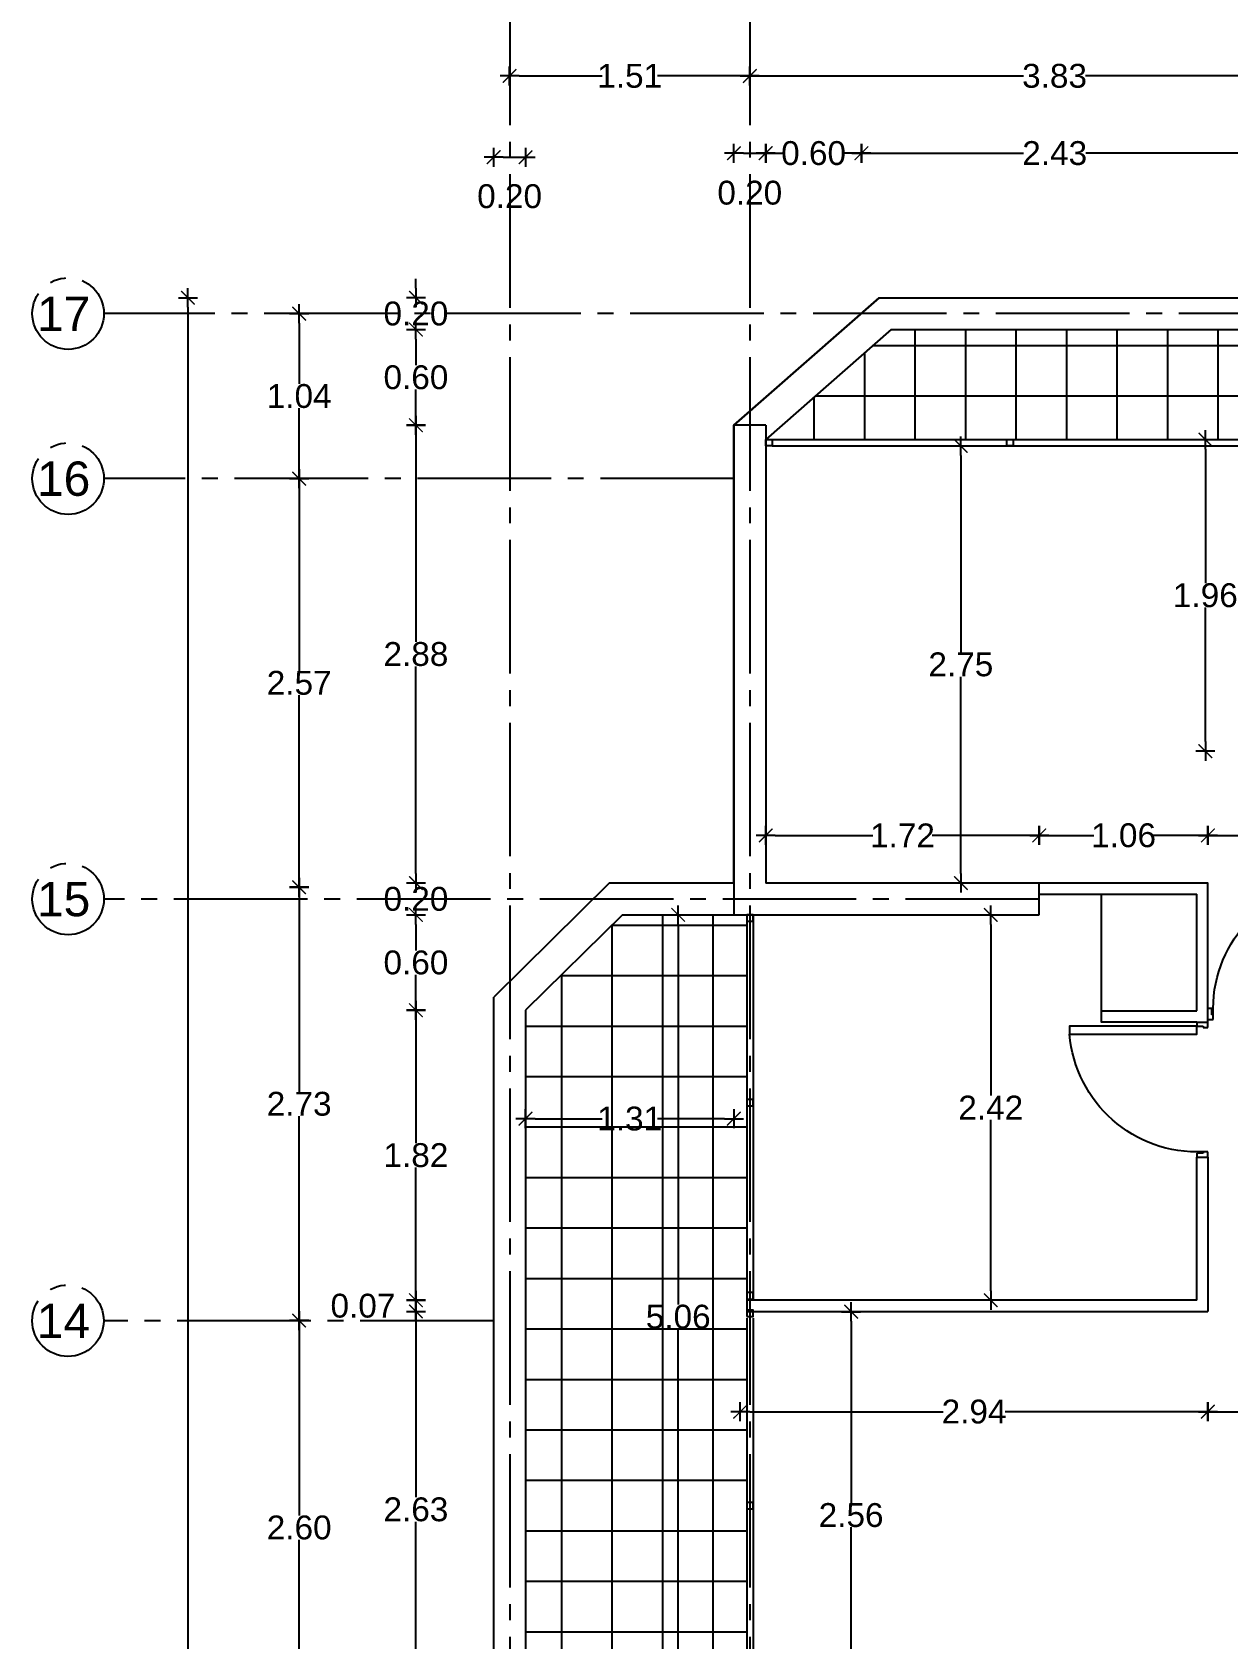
# Model space of a CAD drawing. Header units: millimetres. Extents: x 1217 to 2428, y 234 to 644.
# Drawn here: x 2349.98 to 2357.49, y 546.73 to 556.83 of the extents above; entities that cross this region are included whole.
import ezdxf

# ---------------------------------------------------------------- set-up
doc = ezdxf.new("R2010")
doc.units = ezdxf.units.MM
doc.linetypes.add('ACAD_ISO04W100', pattern=[30, 24, -3, 0, -3])
doc.layers.get('0').update_dxf_attribs({"lineweight": 5})
for name, color, linetype in [('0.1', 251, 'Continuous'), ('0.2', 2, 'Continuous'), ('0.3', 6, 'Continuous'), ('COTAS', 252, 'Continuous'), ('COTAS INTERIORES', 3, 'Continuous'), ('EJES', 8, 'Continuous'), ('MUROS', 7, 'Continuous'), ('PUERTAS', 2, 'Continuous')]:
    doc.layers.add(name, color=color, linetype=linetype)
doc.styles.add('INTERARQ', font='arial.ttf')
doc.styles.get("Standard").update_dxf_attribs({"font": 'arial.ttf'})
doc.dimstyles.new('ESCALA_1-50', dxfattribs={"dimtxt": 0.15, "dimasz": 0.06, "dimexe": 0.18, "dimexo": 0.0625, "dimgap": 0, "dimtad": 0, "dimtih": 1, "dimtoh": 1, "dimzin": 0, "dimdsep": 46, "dimtxsty": 'INTERARQ', "dimblk": 'DIMTICK', "dimcen": 0, "dimse1": 1, "dimse2": 1, "dimclrd": 256, "dimclre": 1, "dimclrt": 2, "dimadec": 0, "dimazin": 0, "dimtfac": 4.5, "dimtofl": 0, "dimtmove": 2, "dimatfit": 3, "dimldrblk": 'DIMTICK', "dimfxl": 1, "dimtolj": 1, "dimtzin": 0, "dimarcsym": 0})

# ---------------------------------------------------------------- blocks, each defined once
blk = doc.blocks.new('P80')
at = {"layer": 'PUERTAS'}
for p, q in [((-0.07, 0.825), (-0.07, 0.85)), ((-0.03, 0.825), (-0.07, 0.825)), ((-0.03, 0.816), (-0.03, 0.825)), ((0, 0.816), (-0.03, 0.816)), ((0, 0.85), (0, 0.816)), ((-0.07, 0.025), (-0.03, 0.025)), ((-0.07, 0), (-0.07, 0.025)), ((-0.03, 0.034), (0, 0.034)), ((-0.03, 0.025), (-0.03, 0.034)), ((0, 0.034), (0, 0))]:
    blk.add_line(p, q, dxfattribs=at)
blk.add_lwpolyline([(-0.87, 0.075), (-0.07, 0.075), (-0.07, 0.025), (-0.87, 0.025)], close=True, dxfattribs=at)
blk.add_arc((-0.066, 0.011), 0.806, 87.4193, 175.4329, dxfattribs=at)
blk = doc.blocks.new('DIMTICK')
at = {"color": 1}
for p, q in [((-1, 0), (1, 0)), ((0, 1), (0, -1))]:
    blk.add_line(p, q, dxfattribs=at)
at = {"color": 3, "const_width": 0.141}
blk.add_lwpolyline([(0.71, 0.71), (-0.71, -0.71)], dxfattribs=at)
blk = doc.blocks.new('*D427')
at = {"layer": 'COTAS', "lineweight": -2, "ltscale": 3, "transparency": 16777216}
blk.add_line((2352.938, 556.047), (2353.018, 556.047), dxfattribs=at)
at = {"layer": 'DEFPOINTS', "color": 0, "ltscale": 3, "transparency": 16777216}
for p in [(2353.078, 556.047), (2352.878, 551.752, 0), (2353.078, 551.552, 0)]:
    blk.add_point(p, dxfattribs=at)
at = {"layer": 'COTAS', "lineweight": -2, "ltscale": 3, "transparency": 16777216, "xscale": 0.06, "yscale": 0.06, "zscale": 0.06, "rotation": 180}
blk.add_blockref('DIMTICK', (2352.878, 556.047), dxfattribs=at)
at = {"layer": 'COTAS', "lineweight": -2, "ltscale": 3, "transparency": 16777216, "xscale": 0.06, "yscale": 0.06, "zscale": 0.06}
blk.add_blockref('DIMTICK', (2353.078, 556.047), dxfattribs=at)
at = {"layer": 'COTAS', "color": 2, "ltscale": 3, "transparency": 16777216, "insert": (2352.978, 555.801), "char_height": 0.15, "attachment_point": 5, "style": 'INTERARQ'}
blk.add_mtext('\\A1;0.20', dxfattribs=at)
blk = doc.blocks.new('*D428')
at = {"layer": 'COTAS', "lineweight": -2, "ltscale": 3, "transparency": 16777216}
blk.add_line((2354.448, 556.072), (2354.528, 556.072), dxfattribs=at)
at = {"layer": 'DEFPOINTS', "color": 0, "ltscale": 3, "transparency": 16777216}
for p in [(2354.588, 556.072), (2354.388, 554.746), (2354.588, 554.746)]:
    blk.add_point(p, dxfattribs=at)
at = {"layer": 'COTAS', "lineweight": -2, "ltscale": 3, "transparency": 16777216, "xscale": 0.06, "yscale": 0.06, "zscale": 0.06, "rotation": 180}
blk.add_blockref('DIMTICK', (2354.388, 556.072), dxfattribs=at)
at = {"layer": 'COTAS', "lineweight": -2, "ltscale": 3, "transparency": 16777216, "xscale": 0.06, "yscale": 0.06, "zscale": 0.06}
blk.add_blockref('DIMTICK', (2354.588, 556.072), dxfattribs=at)
at = {"layer": 'COTAS', "color": 2, "ltscale": 3, "transparency": 16777216, "insert": (2354.488, 555.823), "char_height": 0.15, "attachment_point": 5, "style": 'INTERARQ'}
blk.add_mtext('\\A1;0.20', dxfattribs=at)
blk = doc.blocks.new('*D429')
at = {"layer": 'COTAS', "lineweight": -2, "ltscale": 3, "transparency": 16777216}
for p, q in [((2354.648, 556.072), (2354.695, 556.072)), ((2355.13, 556.072), (2355.084, 556.072))]:
    blk.add_line(p, q, dxfattribs=at)
at = {"layer": 'DEFPOINTS', "color": 0, "ltscale": 3, "transparency": 16777216}
for p in [(2355.19, 556.072), (2355.19, 555.548), (2354.588, 554.746)]:
    blk.add_point(p, dxfattribs=at)
at = {"layer": 'COTAS', "lineweight": -2, "ltscale": 3, "transparency": 16777216, "xscale": 0.06, "yscale": 0.06, "zscale": 0.06, "rotation": 180}
blk.add_blockref('DIMTICK', (2354.588, 556.072), dxfattribs=at)
at = {"layer": 'COTAS', "lineweight": -2, "ltscale": 3, "transparency": 16777216, "xscale": 0.06, "yscale": 0.06, "zscale": 0.06}
blk.add_blockref('DIMTICK', (2355.19, 556.072), dxfattribs=at)
at = {"layer": 'COTAS', "color": 2, "ltscale": 3, "transparency": 16777216, "insert": (2354.889, 556.072), "char_height": 0.15, "attachment_point": 5, "style": 'INTERARQ'}
blk.add_mtext('\\A1;0.60', dxfattribs=at)
blk = doc.blocks.new('*D430')
at = {"layer": 'COTAS', "lineweight": -2, "ltscale": 3, "transparency": 16777216}
for p, q in [((2355.25, 556.072), (2356.208, 556.072)), ((2357.559, 556.072), (2356.601, 556.072))]:
    blk.add_line(p, q, dxfattribs=at)
at = {"layer": 'DEFPOINTS', "color": 0, "ltscale": 3, "transparency": 16777216}
for p in [(2357.619, 556.072), (2355.19, 555.548), (2357.619, 554.613)]:
    blk.add_point(p, dxfattribs=at)
at = {"layer": 'COTAS', "lineweight": -2, "ltscale": 3, "transparency": 16777216, "xscale": 0.06, "yscale": 0.06, "zscale": 0.06, "rotation": 180}
blk.add_blockref('DIMTICK', (2355.19, 556.072), dxfattribs=at)
at = {"layer": 'COTAS', "lineweight": -2, "ltscale": 3, "transparency": 16777216, "xscale": 0.06, "yscale": 0.06, "zscale": 0.06}
blk.add_blockref('DIMTICK', (2357.619, 556.072), dxfattribs=at)
at = {"layer": 'COTAS', "color": 2, "ltscale": 3, "transparency": 16777216, "insert": (2356.405, 556.072), "char_height": 0.15, "attachment_point": 5, "style": 'INTERARQ'}
blk.add_mtext('\\A1;2.43', dxfattribs=at)
blk = doc.blocks.new('*D445')
at = {"layer": 'COTAS', "lineweight": -2, "ltscale": 3, "transparency": 16777216}
for p, q in [((2353.038, 556.558), (2353.56, 556.558)), ((2354.428, 556.558), (2353.907, 556.558))]:
    blk.add_line(p, q, dxfattribs=at)
at = {"layer": 'DEFPOINTS', "color": 0, "ltscale": 3, "transparency": 16777216}
for p in [(2352.978, 556.558, 0), (2354.488, 556.558, 0), (2354.488, 556.558)]:
    blk.add_point(p, dxfattribs=at)
at = {"layer": 'COTAS', "lineweight": -2, "ltscale": 3, "transparency": 16777216, "xscale": 0.06, "yscale": 0.06, "zscale": 0.06, "rotation": 180}
blk.add_blockref('DIMTICK', (2352.978, 556.558), dxfattribs=at)
at = {"layer": 'COTAS', "lineweight": -2, "ltscale": 3, "transparency": 16777216, "xscale": 0.06, "yscale": 0.06, "zscale": 0.06}
blk.add_blockref('DIMTICK', (2354.488, 556.558), dxfattribs=at)
at = {"layer": 'COTAS', "color": 2, "ltscale": 3, "transparency": 16777216, "insert": (2353.733, 556.558), "char_height": 0.15, "attachment_point": 5, "style": 'INTERARQ'}
blk.add_mtext('\\A1;1.51', dxfattribs=at)
blk = doc.blocks.new('*D446')
at = {"layer": 'COTAS', "lineweight": -2, "ltscale": 3, "transparency": 16777216}
for p, q in [((2354.548, 556.558), (2356.209, 556.558)), ((2358.259, 556.558), (2356.598, 556.558))]:
    blk.add_line(p, q, dxfattribs=at)
at = {"layer": 'DEFPOINTS', "color": 0, "ltscale": 3, "transparency": 16777216}
for p in [(2354.488, 556.558, 0), (2358.319, 556.558), (2358.319, 555.548)]:
    blk.add_point(p, dxfattribs=at)
at = {"layer": 'COTAS', "lineweight": -2, "ltscale": 3, "transparency": 16777216, "xscale": 0.06, "yscale": 0.06, "zscale": 0.06, "rotation": 180}
blk.add_blockref('DIMTICK', (2354.488, 556.558), dxfattribs=at)
at = {"layer": 'COTAS', "lineweight": -2, "ltscale": 3, "transparency": 16777216, "xscale": 0.06, "yscale": 0.06, "zscale": 0.06}
blk.add_blockref('DIMTICK', (2358.319, 556.558), dxfattribs=at)
at = {"layer": 'COTAS', "color": 2, "ltscale": 3, "transparency": 16777216, "insert": (2356.404, 556.558), "char_height": 0.15, "attachment_point": 5, "style": 'INTERARQ'}
blk.add_mtext('\\A1;3.83', dxfattribs=at)
blk = doc.blocks.new('*D720')
at = {"layer": 'COTAS', "lineweight": -2, "ltscale": 3, "transparency": 16777216}
for p, q in [((2352.389, 554.301), (2352.389, 552.998)), ((2352.389, 551.541), (2352.389, 552.844))]:
    blk.add_line(p, q, dxfattribs=at)
at = {"layer": 'DEFPOINTS', "color": 0, "ltscale": 3, "transparency": 16777216}
for p in [(2352.389, 554.361), (2354.388, 554.361, 0), (2353.604, 551.481)]:
    blk.add_point(p, dxfattribs=at)
at = {"layer": 'COTAS', "lineweight": -2, "ltscale": 3, "transparency": 16777216, "xscale": 0.06, "yscale": 0.06, "zscale": 0.06}
for p, rotation in [((2352.389, 554.361), 90), ((2352.389, 551.481), 270)]:
    blk.add_blockref('DIMTICK', p, dxfattribs=dict(at, rotation=rotation))
at = {"layer": 'COTAS', "color": 2, "ltscale": 3, "transparency": 16777216, "insert": (2352.389, 552.921), "char_height": 0.15, "attachment_point": 5, "style": 'INTERARQ'}
blk.add_mtext('\\A1;2.88', dxfattribs=at)
blk = doc.blocks.new('*D721')
at = {"layer": 'COTAS', "lineweight": -2, "ltscale": 3, "transparency": 16777216}
for p, q in [((2352.389, 554.903), (2352.389, 554.739)), ((2352.389, 554.421), (2352.389, 554.586))]:
    blk.add_line(p, q, dxfattribs=at)
at = {"layer": 'DEFPOINTS', "color": 0, "ltscale": 3, "transparency": 16777216}
for p in [(2352.389, 554.963), (2355.273, 554.963), (2354.388, 554.361)]:
    blk.add_point(p, dxfattribs=at)
at = {"layer": 'COTAS', "lineweight": -2, "ltscale": 3, "transparency": 16777216, "xscale": 0.06, "yscale": 0.06, "zscale": 0.06}
for p, rotation in [((2352.389, 554.963), 90), ((2352.389, 554.361), 270)]:
    blk.add_blockref('DIMTICK', p, dxfattribs=dict(at, rotation=rotation))
at = {"layer": 'COTAS', "color": 2, "ltscale": 3, "transparency": 16777216, "insert": (2352.389, 554.662), "char_height": 0.15, "attachment_point": 5, "style": 'INTERARQ'}
blk.add_mtext('\\A1;0.60', dxfattribs=at)
blk = doc.blocks.new('*D457')
at = {"layer": 'COTAS', "lineweight": -2, "ltscale": 3, "transparency": 16777216}
for p, q in [((2352.389, 555.223), (2352.389, 555.283)), ((2352.389, 554.903), (2352.389, 554.843))]:
    blk.add_line(p, q, dxfattribs=at)
at = {"layer": 'DEFPOINTS', "color": 0, "ltscale": 3, "transparency": 16777216}
for p in [(2352.389, 555.163), (2355.19, 555.163), (2355.273, 554.963)]:
    blk.add_point(p, dxfattribs=at)
at = {"layer": 'COTAS', "lineweight": -2, "ltscale": 3, "transparency": 16777216, "xscale": 0.06, "yscale": 0.06, "zscale": 0.06}
for p, rotation in [((2352.389, 555.163), 270), ((2352.389, 554.963), 90)]:
    blk.add_blockref('DIMTICK', p, dxfattribs=dict(at, rotation=rotation))
at = {"layer": 'COTAS', "color": 2, "ltscale": 3, "transparency": 16777216, "insert": (2352.389, 555.063), "char_height": 0.15, "attachment_point": 5, "style": 'INTERARQ'}
blk.add_mtext('\\A1;0.20', dxfattribs=at)
blk = doc.blocks.new('*D458')
at = {"layer": 'COTAS', "lineweight": -2, "ltscale": 3, "transparency": 16777216}
for p, q in [((2351.655, 555.003), (2351.655, 554.621)), ((2351.655, 554.085), (2351.655, 554.468))]:
    blk.add_line(p, q, dxfattribs=at)
at = {"layer": 'DEFPOINTS', "color": 0, "ltscale": 3, "transparency": 16777216}
for p in [(2354.659, 555.063, 0), (2351.655, 554.025), (2352.978, 554.025, 0)]:
    blk.add_point(p, dxfattribs=at)
at = {"layer": 'COTAS', "lineweight": -2, "ltscale": 3, "transparency": 16777216, "xscale": 0.06, "yscale": 0.06, "zscale": 0.06}
for p, rotation in [((2351.655, 555.063), 90), ((2351.655, 554.025), 270)]:
    blk.add_blockref('DIMTICK', p, dxfattribs=dict(at, rotation=rotation))
at = {"layer": 'COTAS', "color": 2, "ltscale": 3, "transparency": 16777216, "insert": (2351.655, 554.544), "char_height": 0.15, "attachment_point": 5, "style": 'INTERARQ'}
blk.add_mtext('\\A1;1.04', dxfattribs=at)
blk = doc.blocks.new('*D459')
at = {"layer": 'COTAS', "lineweight": -2, "ltscale": 3, "transparency": 16777216}
for p, q in [((2351.655, 553.965), (2351.655, 552.817)), ((2351.655, 551.515), (2351.655, 552.664))]:
    blk.add_line(p, q, dxfattribs=at)
at = {"layer": 'DEFPOINTS', "color": 0, "ltscale": 3, "transparency": 16777216}
for p in [(2352.978, 554.025, 0), (2351.655, 551.455), (2352.978, 551.455)]:
    blk.add_point(p, dxfattribs=at)
at = {"layer": 'COTAS', "lineweight": -2, "ltscale": 3, "transparency": 16777216, "xscale": 0.06, "yscale": 0.06, "zscale": 0.06}
for p, rotation in [((2351.655, 554.025), 90), ((2351.655, 551.455), 270)]:
    blk.add_blockref('DIMTICK', p, dxfattribs=dict(at, rotation=rotation))
at = {"layer": 'COTAS', "color": 2, "ltscale": 3, "transparency": 16777216, "insert": (2351.655, 552.74), "char_height": 0.15, "attachment_point": 5, "style": 'INTERARQ'}
blk.add_mtext('\\A1;2.57', dxfattribs=at)
blk = doc.blocks.new('*D460')
at = {"layer": 'COTAS', "lineweight": -2, "ltscale": 3, "transparency": 16777216}
for p, q in [((2351.655, 551.395), (2351.655, 550.169)), ((2351.655, 548.789), (2351.655, 550.015))]:
    blk.add_line(p, q, dxfattribs=at)
at = {"layer": 'DEFPOINTS', "color": 0, "ltscale": 3, "transparency": 16777216}
for p in [(2352.978, 551.455), (2351.655, 548.729), (2352.926, 548.729, 0)]:
    blk.add_point(p, dxfattribs=at)
at = {"layer": 'COTAS', "lineweight": -2, "ltscale": 3, "transparency": 16777216, "xscale": 0.06, "yscale": 0.06, "zscale": 0.06}
for p, rotation in [((2351.655, 551.455), 90), ((2351.655, 548.729), 270)]:
    blk.add_blockref('DIMTICK', p, dxfattribs=dict(at, rotation=rotation))
at = {"layer": 'COTAS', "color": 2, "ltscale": 3, "transparency": 16777216, "insert": (2351.655, 550.092), "char_height": 0.15, "attachment_point": 5, "style": 'INTERARQ'}
blk.add_mtext('\\A1;2.73', dxfattribs=at)
blk = doc.blocks.new('*D722')
at = {"layer": 'COTAS', "lineweight": -2, "ltscale": 3, "transparency": 16777216}
for p, q in [((2351.655, 548.669), (2351.655, 547.503)), ((2351.655, 546.185), (2351.655, 547.35))]:
    blk.add_line(p, q, dxfattribs=at)
at = {"layer": 'DEFPOINTS', "color": 0, "ltscale": 3, "transparency": 16777216}
for p in [(2352.926, 548.729), (2351.655, 546.125), (2352.878, 546.125, 0)]:
    blk.add_point(p, dxfattribs=at)
at = {"layer": 'COTAS', "lineweight": -2, "ltscale": 3, "transparency": 16777216, "xscale": 0.06, "yscale": 0.06, "zscale": 0.06}
for p, rotation in [((2351.655, 548.729), 90), ((2351.655, 546.125), 270)]:
    blk.add_blockref('DIMTICK', p, dxfattribs=dict(at, rotation=rotation))
at = {"layer": 'COTAS', "color": 2, "ltscale": 3, "transparency": 16777216, "insert": (2351.655, 547.427), "char_height": 0.15, "attachment_point": 5, "style": 'INTERARQ'}
blk.add_mtext('\\A1;2.60', dxfattribs=at)
blk = doc.blocks.new('*D729')
at = {"layer": 'COTAS', "lineweight": -2, "ltscale": 3, "transparency": 16777216}
for p, q in [((2350.956, 555.103), (2350.956, 538.68)), ((2350.956, 522.589), (2350.956, 538.527))]:
    blk.add_line(p, q, dxfattribs=at)
at = {"layer": 'DEFPOINTS', "color": 0, "ltscale": 3, "transparency": 16777216}
for p in [(2350.956, 555.163), (2355.301, 555.163, 0), (2355.19, 522.529, 0)]:
    blk.add_point(p, dxfattribs=at)
at = {"layer": 'COTAS', "lineweight": -2, "ltscale": 3, "transparency": 16777216, "xscale": 0.06, "yscale": 0.06, "zscale": 0.06}
for p, rotation in [((2350.956, 555.163), 90), ((2350.956, 522.529), 270)]:
    blk.add_blockref('DIMTICK', p, dxfattribs=dict(at, rotation=rotation))
at = {"layer": 'COTAS', "color": 2, "ltscale": 3, "transparency": 16777216, "insert": (2350.956, 538.603), "char_height": 0.15, "attachment_point": 5, "style": 'INTERARQ'}
blk.add_mtext('\\A1;32.63', dxfattribs=at)
blk = doc.blocks.new('*D476')
at = {"layer": 'COTAS INTERIORES', "lineweight": -2, "ltscale": 3, "transparency": 16777216}
for p, q in [((2353.138, 549.999), (2353.56, 549.999)), ((2354.328, 549.999), (2353.907, 549.999))]:
    blk.add_line(p, q, dxfattribs=at)
at = {"layer": 'DEFPOINTS', "color": 0, "ltscale": 3, "transparency": 16777216}
for p in [(2354.388, 551.281, 0), (2353.078, 549.999, 0), (2353.078, 549.999)]:
    blk.add_point(p, dxfattribs=at)
at = {"layer": 'COTAS INTERIORES', "lineweight": -2, "ltscale": 3, "transparency": 16777216, "xscale": 0.06, "yscale": 0.06, "zscale": 0.06, "rotation": 180}
blk.add_blockref('DIMTICK', (2353.078, 549.999), dxfattribs=at)
at = {"layer": 'COTAS INTERIORES', "lineweight": -2, "ltscale": 3, "transparency": 16777216, "xscale": 0.06, "yscale": 0.06, "zscale": 0.06}
blk.add_blockref('DIMTICK', (2354.388, 549.999), dxfattribs=at)
at = {"layer": 'COTAS INTERIORES', "color": 2, "ltscale": 3, "transparency": 16777216, "insert": (2353.733, 549.999), "char_height": 0.15, "attachment_point": 5, "style": 'INTERARQ'}
blk.add_mtext('\\A1;1.31', dxfattribs=at)
blk = doc.blocks.new('*D479')
at = {"layer": 'COTAS INTERIORES', "lineweight": -2, "ltscale": 3, "transparency": 16777216}
for p, q in [((2355.125, 548.725), (2355.125, 547.582)), ((2355.125, 546.285), (2355.125, 547.429))]:
    blk.add_line(p, q, dxfattribs=at)
at = {"layer": 'DEFPOINTS', "color": 0, "ltscale": 3, "transparency": 16777216}
for p in [(2354.85, 548.785, 0), (2355.125, 548.785), (2354.85, 546.225, 0)]:
    blk.add_point(p, dxfattribs=at)
at = {"layer": 'COTAS INTERIORES', "lineweight": -2, "ltscale": 3, "transparency": 16777216, "xscale": 0.06, "yscale": 0.06, "zscale": 0.06}
for p, rotation in [((2355.125, 548.785), 90), ((2355.125, 546.225), 270)]:
    blk.add_blockref('DIMTICK', p, dxfattribs=dict(at, rotation=rotation))
at = {"layer": 'COTAS INTERIORES', "color": 2, "ltscale": 3, "transparency": 16777216, "insert": (2355.125, 547.505), "char_height": 0.15, "attachment_point": 5, "style": 'INTERARQ'}
blk.add_mtext('\\A1;2.56', dxfattribs=at)
blk = doc.blocks.new('*D480')
at = {"layer": 'COTAS INTERIORES', "lineweight": -2, "ltscale": 3, "transparency": 16777216}
for p, q in [((2354.488, 548.156), (2355.703, 548.156)), ((2357.308, 548.156), (2356.094, 548.156))]:
    blk.add_line(p, q, dxfattribs=at)
at = {"layer": 'DEFPOINTS', "color": 0, "ltscale": 3, "transparency": 16777216}
for p in [(2357.368, 548.785, 0), (2354.428, 548.593, 0), (2357.368, 548.156)]:
    blk.add_point(p, dxfattribs=at)
at = {"layer": 'COTAS INTERIORES', "lineweight": -2, "ltscale": 3, "transparency": 16777216, "xscale": 0.06, "yscale": 0.06, "zscale": 0.06, "rotation": 180}
blk.add_blockref('DIMTICK', (2354.428, 548.156), dxfattribs=at)
at = {"layer": 'COTAS INTERIORES', "lineweight": -2, "ltscale": 3, "transparency": 16777216, "xscale": 0.06, "yscale": 0.06, "zscale": 0.06}
blk.add_blockref('DIMTICK', (2357.368, 548.156), dxfattribs=at)
at = {"layer": 'COTAS INTERIORES', "color": 2, "ltscale": 3, "transparency": 16777216, "insert": (2355.898, 548.156), "char_height": 0.15, "attachment_point": 5, "style": 'INTERARQ'}
blk.add_mtext('\\A1;2.94', dxfattribs=at)
blk = doc.blocks.new('*D481')
at = {"layer": 'COTAS INTERIORES', "lineweight": -2, "ltscale": 3, "transparency": 16777216}
for p, q in [((2357.428, 548.156), (2357.598, 548.156)), ((2358.158, 548.156), (2357.989, 548.156))]:
    blk.add_line(p, q, dxfattribs=at)
at = {"layer": 'DEFPOINTS', "color": 0, "ltscale": 3, "transparency": 16777216}
for p in [(2357.368, 548.785, 0), (2358.218, 548.759, 0), (2358.218, 548.156)]:
    blk.add_point(p, dxfattribs=at)
at = {"layer": 'COTAS INTERIORES', "lineweight": -2, "ltscale": 3, "transparency": 16777216, "xscale": 0.06, "yscale": 0.06, "zscale": 0.06, "rotation": 180}
blk.add_blockref('DIMTICK', (2357.368, 548.156), dxfattribs=at)
at = {"layer": 'COTAS INTERIORES', "lineweight": -2, "ltscale": 3, "transparency": 16777216, "xscale": 0.06, "yscale": 0.06, "zscale": 0.06}
blk.add_blockref('DIMTICK', (2358.218, 548.156), dxfattribs=at)
at = {"layer": 'COTAS INTERIORES', "color": 2, "ltscale": 3, "transparency": 16777216, "insert": (2357.793, 548.156), "char_height": 0.15, "attachment_point": 5, "style": 'INTERARQ'}
blk.add_mtext('\\A1;0.85', dxfattribs=at)
blk = doc.blocks.new('*D489')
at = {"layer": 'COTAS INTERIORES', "lineweight": -2, "ltscale": 3, "transparency": 16777216}
for p, q in [((2354.038, 551.221), (2354.038, 548.83)), ((2354.038, 546.285), (2354.038, 548.676))]:
    blk.add_line(p, q, dxfattribs=at)
at = {"layer": 'DEFPOINTS', "color": 0, "ltscale": 3, "transparency": 16777216}
for p in [(2353.687, 551.281, 0), (2353.078, 546.225, 0), (2354.038, 546.225)]:
    blk.add_point(p, dxfattribs=at)
at = {"layer": 'COTAS INTERIORES', "lineweight": -2, "ltscale": 3, "transparency": 16777216, "xscale": 0.06, "yscale": 0.06, "zscale": 0.06}
for p, rotation in [((2354.038, 551.281), 90), ((2354.038, 546.225), 270)]:
    blk.add_blockref('DIMTICK', p, dxfattribs=dict(at, rotation=rotation))
at = {"layer": 'COTAS INTERIORES', "color": 2, "ltscale": 3, "transparency": 16777216, "insert": (2354.038, 548.753), "char_height": 0.15, "attachment_point": 5, "style": 'INTERARQ'}
blk.add_mtext('\\A1;5.06', dxfattribs=at)
blk = doc.blocks.new('*D490')
at = {"layer": 'COTAS INTERIORES', "lineweight": -2, "ltscale": 3, "transparency": 16777216}
for p, q in [((2354.648, 551.781), (2355.261, 551.781)), ((2356.248, 551.781), (2355.635, 551.781))]:
    blk.add_line(p, q, dxfattribs=at)
at = {"layer": 'DEFPOINTS', "color": 0, "ltscale": 3, "transparency": 16777216}
for p in [(2356.308, 551.781), (2354.588, 551.555, 0), (2356.308, 551.555, 0)]:
    blk.add_point(p, dxfattribs=at)
at = {"layer": 'COTAS INTERIORES', "lineweight": -2, "ltscale": 3, "transparency": 16777216, "xscale": 0.06, "yscale": 0.06, "zscale": 0.06, "rotation": 180}
blk.add_blockref('DIMTICK', (2354.588, 551.781), dxfattribs=at)
at = {"layer": 'COTAS INTERIORES', "lineweight": -2, "ltscale": 3, "transparency": 16777216, "xscale": 0.06, "yscale": 0.06, "zscale": 0.06}
blk.add_blockref('DIMTICK', (2356.308, 551.781), dxfattribs=at)
at = {"layer": 'COTAS INTERIORES', "color": 2, "ltscale": 3, "transparency": 16777216, "insert": (2355.448, 551.781), "char_height": 0.15, "attachment_point": 5, "style": 'INTERARQ'}
blk.add_mtext('\\A1;1.72', dxfattribs=at)
blk = doc.blocks.new('*D491')
at = {"layer": 'COTAS INTERIORES', "lineweight": -2, "ltscale": 3, "transparency": 16777216}
for p, q in [((2356.368, 551.781), (2356.65, 551.781)), ((2357.308, 551.781), (2357.026, 551.781))]:
    blk.add_line(p, q, dxfattribs=at)
at = {"layer": 'DEFPOINTS', "color": 0, "ltscale": 3, "transparency": 16777216}
for p in [(2357.368, 551.781), (2356.308, 551.555, 0), (2357.368, 551.555)]:
    blk.add_point(p, dxfattribs=at)
at = {"layer": 'COTAS INTERIORES', "lineweight": -2, "ltscale": 3, "transparency": 16777216, "xscale": 0.06, "yscale": 0.06, "zscale": 0.06, "rotation": 180}
blk.add_blockref('DIMTICK', (2356.308, 551.781), dxfattribs=at)
at = {"layer": 'COTAS INTERIORES', "lineweight": -2, "ltscale": 3, "transparency": 16777216, "xscale": 0.06, "yscale": 0.06, "zscale": 0.06}
blk.add_blockref('DIMTICK', (2357.368, 551.781), dxfattribs=at)
at = {"layer": 'COTAS INTERIORES', "color": 2, "ltscale": 3, "transparency": 16777216, "insert": (2356.838, 551.781), "char_height": 0.15, "attachment_point": 5, "style": 'INTERARQ'}
blk.add_mtext('\\A1;1.06', dxfattribs=at)
blk = doc.blocks.new('*D492')
at = {"layer": 'COTAS INTERIORES', "lineweight": -2, "ltscale": 3, "transparency": 16777216}
for p, q in [((2357.428, 551.781), (2357.598, 551.781)), ((2358.158, 551.781), (2357.989, 551.781))]:
    blk.add_line(p, q, dxfattribs=at)
at = {"layer": 'DEFPOINTS', "color": 0, "ltscale": 3, "transparency": 16777216}
for p in [(2358.218, 551.781), (2357.368, 551.555), (2358.218, 551.425)]:
    blk.add_point(p, dxfattribs=at)
at = {"layer": 'COTAS INTERIORES', "lineweight": -2, "ltscale": 3, "transparency": 16777216, "xscale": 0.06, "yscale": 0.06, "zscale": 0.06, "rotation": 180}
blk.add_blockref('DIMTICK', (2357.368, 551.781), dxfattribs=at)
at = {"layer": 'COTAS INTERIORES', "lineweight": -2, "ltscale": 3, "transparency": 16777216, "xscale": 0.06, "yscale": 0.06, "zscale": 0.06}
blk.add_blockref('DIMTICK', (2358.218, 551.781), dxfattribs=at)
at = {"layer": 'COTAS INTERIORES', "color": 2, "ltscale": 3, "transparency": 16777216, "insert": (2357.793, 551.781), "char_height": 0.15, "attachment_point": 5, "style": 'INTERARQ'}
blk.add_mtext('\\A1;0.85', dxfattribs=at)
blk = doc.blocks.new('*D496')
at = {"layer": 'COTAS INTERIORES', "lineweight": -2, "ltscale": 3, "transparency": 16777216}
for p, q in [((2357.352, 554.211), (2357.352, 553.368)), ((2357.352, 552.371), (2357.352, 553.214))]:
    blk.add_line(p, q, dxfattribs=at)
at = {"layer": 'DEFPOINTS', "color": 0, "ltscale": 3, "transparency": 16777216}
for p in [(2357.784, 554.271, 0), (2357.352, 552.311), (2357.823, 552.311, 0)]:
    blk.add_point(p, dxfattribs=at)
at = {"layer": 'COTAS INTERIORES', "lineweight": -2, "ltscale": 3, "transparency": 16777216, "xscale": 0.06, "yscale": 0.06, "zscale": 0.06}
for p, rotation in [((2357.352, 554.271), 90), ((2357.352, 552.311), 270)]:
    blk.add_blockref('DIMTICK', p, dxfattribs=dict(at, rotation=rotation))
at = {"layer": 'COTAS INTERIORES', "color": 2, "ltscale": 3, "transparency": 16777216, "insert": (2357.352, 553.291), "char_height": 0.15, "attachment_point": 5, "style": 'INTERARQ'}
blk.add_mtext('\\A1;1.96', dxfattribs=at)
blk = doc.blocks.new('*D844')
at = {"layer": 'COTAS', "lineweight": -2, "ltscale": 3, "transparency": 16777216}
for p, q in [((2355.815, 554.171), (2355.815, 552.932)), ((2355.815, 551.541), (2355.815, 552.779))]:
    blk.add_line(p, q, dxfattribs=at)
at = {"layer": 'DEFPOINTS', "color": 0, "ltscale": 3, "transparency": 16777216}
for p in [(2355.372, 554.231, 0), (2355.372, 551.481, 0), (2355.815, 551.481)]:
    blk.add_point(p, dxfattribs=at)
at = {"layer": 'COTAS', "lineweight": -2, "ltscale": 3, "transparency": 16777216, "xscale": 0.06, "yscale": 0.06, "zscale": 0.06}
for p, rotation in [((2355.815, 554.231), 90), ((2355.815, 551.481), 270)]:
    blk.add_blockref('DIMTICK', p, dxfattribs=dict(at, rotation=rotation))
at = {"layer": 'COTAS', "color": 2, "ltscale": 3, "transparency": 16777216, "insert": (2355.815, 552.856), "char_height": 0.15, "attachment_point": 5, "style": 'INTERARQ'}
blk.add_mtext('\\A1;2.75', dxfattribs=at)
blk = doc.blocks.new('*D845')
at = {"layer": 'COTAS', "lineweight": -2, "ltscale": 3, "transparency": 16777216}
for p, q in [((2356.003, 551.221), (2356.003, 550.144)), ((2356.003, 548.917), (2356.003, 549.993))]:
    blk.add_line(p, q, dxfattribs=at)
at = {"layer": 'DEFPOINTS', "color": 0, "ltscale": 3, "transparency": 16777216}
for p in [(2354.779, 551.281, 0), (2354.779, 548.857, 0), (2356.003, 548.857)]:
    blk.add_point(p, dxfattribs=at)
at = {"layer": 'COTAS', "lineweight": -2, "ltscale": 3, "transparency": 16777216, "xscale": 0.06, "yscale": 0.06, "zscale": 0.06}
for p, rotation in [((2356.003, 551.281), 90), ((2356.003, 548.857), 270)]:
    blk.add_blockref('DIMTICK', p, dxfattribs=dict(at, rotation=rotation))
at = {"layer": 'COTAS', "color": 2, "ltscale": 3, "transparency": 16777216, "insert": (2356.003, 550.069), "char_height": 0.15, "attachment_point": 5, "style": 'INTERARQ'}
blk.add_mtext('\\A1;2.42', dxfattribs=at)
blk = doc.blocks.new('*D536')
at = {"layer": 'COTAS', "lineweight": -2, "ltscale": 3, "transparency": 16777216}
for p, q in [((2352.389, 548.797), (2352.389, 547.618)), ((2352.389, 546.285), (2352.389, 547.464))]:
    blk.add_line(p, q, dxfattribs=at)
at = {"layer": 'DEFPOINTS', "color": 0, "ltscale": 3, "transparency": 16777216}
for p in [(2352.389, 548.857), (2354.556, 548.857, 0), (2353.078, 546.225)]:
    blk.add_point(p, dxfattribs=at)
at = {"layer": 'COTAS', "lineweight": -2, "ltscale": 3, "transparency": 16777216, "xscale": 0.06, "yscale": 0.06, "zscale": 0.06}
for p, rotation in [((2352.389, 548.857), 90), ((2352.389, 546.225), 270)]:
    blk.add_blockref('DIMTICK', p, dxfattribs=dict(at, rotation=rotation))
at = {"layer": 'COTAS', "color": 2, "ltscale": 3, "transparency": 16777216, "insert": (2352.389, 547.541), "char_height": 0.15, "attachment_point": 5, "style": 'INTERARQ'}
blk.add_mtext('\\A1;2.63', dxfattribs=at)
blk = doc.blocks.new('*D537')
at = {"layer": 'COTAS', "lineweight": -2, "ltscale": 3, "transparency": 16777216}
for p, q in [((2352.389, 551.221), (2352.389, 551.057)), ((2352.389, 550.741), (2352.389, 550.904))]:
    blk.add_line(p, q, dxfattribs=at)
at = {"layer": 'DEFPOINTS', "color": 0, "ltscale": 3, "transparency": 16777216}
for p in [(2352.389, 551.281), (2353.689, 551.281, 0), (2353.078, 550.681, 0)]:
    blk.add_point(p, dxfattribs=at)
at = {"layer": 'COTAS', "lineweight": -2, "ltscale": 3, "transparency": 16777216, "xscale": 0.06, "yscale": 0.06, "zscale": 0.06}
for p, rotation in [((2352.389, 551.281), 90), ((2352.389, 550.681), 270)]:
    blk.add_blockref('DIMTICK', p, dxfattribs=dict(at, rotation=rotation))
at = {"layer": 'COTAS', "color": 2, "ltscale": 3, "transparency": 16777216, "insert": (2352.389, 550.981), "char_height": 0.15, "attachment_point": 5, "style": 'INTERARQ'}
blk.add_mtext('\\A1;0.60', dxfattribs=at)
blk = doc.blocks.new('*D538')
at = {"layer": 'COTAS', "lineweight": -2, "ltscale": 3, "transparency": 16777216}
for p, q in [((2352.389, 551.541), (2352.389, 551.601)), ((2352.389, 551.221), (2352.389, 551.161))]:
    blk.add_line(p, q, dxfattribs=at)
at = {"layer": 'DEFPOINTS', "color": 0, "ltscale": 3, "transparency": 16777216}
for p in [(2352.389, 551.481), (2353.606, 551.481, 0), (2353.687, 551.281, 0)]:
    blk.add_point(p, dxfattribs=at)
at = {"layer": 'COTAS', "lineweight": -2, "ltscale": 3, "transparency": 16777216, "xscale": 0.06, "yscale": 0.06, "zscale": 0.06}
for p, rotation in [((2352.389, 551.481), 270), ((2352.389, 551.281), 90)]:
    blk.add_blockref('DIMTICK', p, dxfattribs=dict(at, rotation=rotation))
at = {"layer": 'COTAS', "color": 2, "ltscale": 3, "transparency": 16777216, "insert": (2352.389, 551.381), "char_height": 0.15, "attachment_point": 5, "style": 'INTERARQ'}
blk.add_mtext('\\A1;0.20', dxfattribs=at)
blk = doc.blocks.new('*D539')
at = {"layer": 'COTAS', "lineweight": -2, "ltscale": 3, "transparency": 16777216}
for p, q in [((2352.389, 548.917), (2352.389, 548.977)), ((2352.389, 548.727), (2352.389, 548.667))]:
    blk.add_line(p, q, dxfattribs=at)
at = {"layer": 'DEFPOINTS', "color": 0, "ltscale": 3, "transparency": 16777216}
for p in [(2354.566, 548.857, 0), (2352.389, 548.787), (2354.687, 548.787, 0)]:
    blk.add_point(p, dxfattribs=at)
at = {"layer": 'COTAS', "lineweight": -2, "ltscale": 3, "transparency": 16777216, "xscale": 0.06, "yscale": 0.06, "zscale": 0.06}
for p, rotation in [((2352.389, 548.857), 270), ((2352.389, 548.787), 90)]:
    blk.add_blockref('DIMTICK', p, dxfattribs=dict(at, rotation=rotation))
at = {"layer": 'COTAS', "color": 2, "ltscale": 3, "transparency": 16777216, "insert": (2352.056, 548.822), "char_height": 0.15, "attachment_point": 5, "style": 'INTERARQ'}
blk.add_mtext('\\A1;0.07', dxfattribs=at)
blk = doc.blocks.new('*D540')
at = {"layer": 'COTAS', "lineweight": -2, "ltscale": 3, "transparency": 16777216}
for p, q in [((2352.389, 550.621), (2352.389, 549.845)), ((2352.389, 548.917), (2352.389, 549.692))]:
    blk.add_line(p, q, dxfattribs=at)
at = {"layer": 'DEFPOINTS', "color": 0, "ltscale": 3, "transparency": 16777216}
for p in [(2352.389, 550.681), (2353.078, 550.681, 0), (2354.578, 548.857, 0)]:
    blk.add_point(p, dxfattribs=at)
at = {"layer": 'COTAS', "lineweight": -2, "ltscale": 3, "transparency": 16777216, "xscale": 0.06, "yscale": 0.06, "zscale": 0.06}
for p, rotation in [((2352.389, 550.681), 90), ((2352.389, 548.857), 270)]:
    blk.add_blockref('DIMTICK', p, dxfattribs=dict(at, rotation=rotation))
at = {"layer": 'COTAS', "color": 2, "ltscale": 3, "transparency": 16777216, "insert": (2352.389, 549.769), "char_height": 0.15, "attachment_point": 5, "style": 'INTERARQ'}
blk.add_mtext('\\A1;1.82', dxfattribs=at)

msp = doc.modelspace()

# ---------------------------------------------------------------- hatches: boundary and pattern name
at = {"layer": '0.1'}
h = msp.add_hatch(dxfattribs=at)
h.set_pattern_fill('NET', color=256, scale=0.099999, angle=-270, style=0)
h.set_pattern_definition([(90, (807.40966, -286.18826), (-0.31749764, 2e-16), []), (180, (807.40966, -286.18826), (-2e-16, -0.31749764), [])])
h.paths.add_polyline_path([(2355.37623, 554.96328), (2354.58846, 554.2708), (2354.60846, 554.2708), (2354.62846, 554.2708), (2357.47673, 554.2708), (2357.6187, 554.2708), (2358.21837, 554.2708), (2358.21837, 554.96328)])
h = msp.add_hatch(dxfattribs=at)
h.set_pattern_fill('NET', color=256, scale=0.099999, angle=-270, style=0)
h.set_pattern_definition([(90, (807.40967, -286.0244), (-0.31749764, 2e-16), []), (180, (807.40967, -286.0244), (-2e-16, -0.31749764), [])])
h.paths.add_polyline_path([(2354.46847, 551.28083), (2353.68688, 551.28081), (2353.07842, 550.68081), (2353.07842, 546.22527), (2354.46847, 546.22527)])

# ---------------------------------------------------------------- linework, layer by layer
at = {"layer": '0.1', "ltscale": 3, "elevation": 0}
msp.add_lwpolyline([(2354.38846, 551.4808), (2354.38846, 554.36129), (2355.30082, 555.16328), (2358.41837, 555.16328), (2358.41837, 554.12515), (2361.05846, 554.14324), (2361.05846, 555.16328), (2364.17602, 555.16328), (2365.08838, 554.36129), (2365.08832, 551.48085)], dxfattribs=at)
at = {"layer": '0.1', "elevation": 0}
for points in [[(2354.62846, 554.2708), (2357.6187, 554.2708)], [(2354.62846, 554.2708), (2357.6187, 554.2708)], [(2354.62846, 554.23081), (2357.6187, 554.23081)], [(2354.62846, 554.23081), (2357.6187, 554.23081)], [(2354.46846, 551.28083), (2354.46846, 548.85526)], [(2354.50846, 551.28083), (2354.50846, 548.85526)], [(2354.46846, 548.74528), (2354.46846, 546.29527)], [(2354.50846, 548.74528), (2354.50846, 546.29527)]]:
    msp.add_lwpolyline(points, dxfattribs=at)
at = {"layer": '0.2'}
for p, q in [((2355.30082, 555.16328, 0), (2354.38846, 554.36129, 0)), ((2355.37623, 554.96328, 0), (2354.58846, 554.2708, 0)), ((2353.68688, 551.28081, 0), (2354.38847, 551.28081, 0)), ((2352.87843, 546.02527, 0), (2352.87843, 550.76447, 0)), ((2353.07842, 550.68081, 0), (2353.07842, 546.22527, 0))]:
    msp.add_line(p, q, dxfattribs=at)
at = {"layer": '0.2', "elevation": 0}
for points in [[(2355.30082, 555.16328), (2358.41837, 555.16328)], [(2355.37623, 554.96328), (2358.21837, 554.96328)], [(2354.62846, 554.2708), (2354.62846, 554.23081), (2354.58846, 554.23081), (2354.58846, 554.2708), (2354.62846, 554.2708)], [(2354.62846, 554.2708), (2354.62846, 554.23081), (2354.58846, 554.23081), (2354.58846, 554.2708), (2354.62846, 554.2708)], [(2356.14358, 554.2708), (2356.14358, 554.23081), (2356.10358, 554.23081), (2356.10358, 554.2708), (2356.14358, 554.2708)], [(2356.14358, 554.2708), (2356.14358, 554.23081), (2356.10358, 554.23081), (2356.10358, 554.2708), (2356.14358, 554.2708)], [(2354.38847, 551.48081), (2353.60485, 551.48081), (2352.87843, 550.76447)], [(2353.68688, 551.28081), (2353.07842, 550.68081)], [(2354.46846, 551.24083), (2354.50846, 551.24083), (2354.50846, 551.28083), (2354.46846, 551.28083), (2354.46846, 551.24083)], [(2354.46846, 550.08087), (2354.50846, 550.08087), (2354.50846, 550.12087), (2354.46846, 550.12087), (2354.46846, 550.08087)], [(2354.46846, 548.86481), (2354.50846, 548.86481), (2354.50846, 548.90481), (2354.46846, 548.90481), (2354.46846, 548.86481)], [(2354.46846, 548.75483), (2354.50846, 548.75483), (2354.50846, 548.79483), (2354.46846, 548.79483), (2354.46846, 548.75483)], [(2354.46846, 547.54528), (2354.50846, 547.54528), (2354.50846, 547.58527), (2354.46846, 547.58527), (2354.46846, 547.54528)]]:
    msp.add_lwpolyline(points, dxfattribs=at)
at = {"layer": '0.3'}
for p, q in [((2357.36838, 550.81081, 0), (2357.36838, 551.48083, 0)), ((2357.36838, 550.60676, 0), (2357.36838, 551.48083, 0)), ((2357.29835, 550.81081, 0), (2357.29835, 551.41083, 0)), ((2357.29838, 550.81081, 0), (2357.29838, 551.41083, 0)), ((2357.29838, 550.67676, 0), (2357.29838, 551.41083, 0)), ((2357.29838, 548.85676, 0), (2357.29838, 549.75676, 0)), ((2354.46846, 548.86481, 0), (2354.46846, 548.79483, 0)), ((2357.29838, 548.85676, 0), (2354.46846, 548.85675, 0)), ((2354.47841, 548.78677, 0), (2357.36835, 548.78677, 0))]:
    msp.add_line(p, q, dxfattribs=at)
at = {"layer": '0.3', "elevation": 0}
for points in [[(2357.36835, 551.48083), (2357.36835, 551.48083), (2356.3076, 551.48083)], [(2356.3076, 551.41083), (2357.29835, 551.41083)], [(2357.29838, 550.60676), (2356.69838, 550.60676), (2356.69838, 550.67676), (2357.29838, 550.67676)], [(2357.29835, 550.60676), (2357.36838, 550.60676)], [(2357.29838, 549.75676), (2357.36838, 549.75676)], [(2357.36838, 549.75676), (2357.36838, 548.78677)]]:
    msp.add_lwpolyline(points, dxfattribs=at)
at = {"layer": 'COTAS', "ltscale": 3, "elevation": 0}
for points in [[(2356.69838, 550.67676), (2356.69838, 551.41083)], [(2357.29838, 550.67676), (2357.29838, 551.41083)]]:
    msp.add_lwpolyline(points, dxfattribs=at)
at = {"layer": 'EJES', "linetype": 'ACAD_ISO04W100', "ltscale": 0.035, "elevation": 0}
for points in [[(2352.97844, 558.23948), (2352.97844, 520.03979)], [(2352.97844, 558.23948), (2352.97844, 520.03979)], [(2354.48848, 558.23948), (2354.48848, 520.03979)], [(2354.48848, 558.23948), (2354.48848, 520.03979)], [(2369.52562, 555.06328), (2350.42715, 555.06328)], [(2354.38846, 554.02517), (2350.42715, 554.02517)], [(2356.3076, 551.38083), (2350.42715, 551.38083)], [(2352.87842, 548.72853), (2350.42715, 548.72853)]]:
    msp.add_lwpolyline(points, dxfattribs=at)
at = {"layer": 'EJES', "linetype": 'ACAD_ISO04W100', "ltscale": 0.035}
for centre in [(2350.20218, 555.06329, 0), (2350.20218, 555.06328, 0), (2350.20218, 554.02518, 0), (2350.20218, 554.02518, 0), (2350.20218, 551.38084, 0), (2350.20218, 551.38084, 0), (2350.20127, 548.72854, 0), (2350.20127, 548.72854, 0)]:
    msp.add_circle(centre, 0.22497, dxfattribs=at)
at = {"layer": 'MUROS'}
for p, q in [((2354.38846, 554.36129, 0), (2354.38846, 551.28083, 0)), ((2354.58846, 554.36129, 0), (2354.58846, 551.48083, 0)), ((2356.3076, 551.28083, 0), (2356.3076, 551.48083, 0))]:
    msp.add_line(p, q, dxfattribs=at)
at = {"layer": 'MUROS', "elevation": 0}
for points in [[(2354.58846, 554.36129), (2354.38846, 554.36129)], [(2356.3076, 551.48083), (2354.58844, 551.48083)], [(2354.38846, 551.28083), (2356.3076, 551.28083)]]:
    msp.add_lwpolyline(points, dxfattribs=at)

# ---------------------------------------------------------------- block references
at = {"layer": 'EJES', "xscale": -0.9999925657630349, "yscale": 0.9999925657630349, "zscale": 0.9999925657630349}
for p, rotation in [((2358.21815, 550.62218, 0), 90), ((2357.36838, 550.60676, 0), 180)]:
    msp.add_blockref('P80', p, dxfattribs=dict(at, rotation=rotation))

# ---------------------------------------------------------------- texts
at = {"layer": 'EJES', "char_height": 0.215998, "width": 0.3443665, "attachment_point": 5}
for s, insert in [('17', (2350.17417, 555.06155, 0)), ('16', (2350.17417, 554.02344, 0)), ('15', (2350.17417, 551.3791, 0)), ('14', (2350.17326, 548.7268, 0))]:
    msp.add_mtext(s, dxfattribs=dict(at, insert=insert))

# ---------------------------------------------------------------- dimensions: what is measured, and where the dimension line sits
at = {"layer": 'COTAS', "ltscale": 3}
for base, p1, p2, picture, middle in [((2354.48848, 556.55818, 0), (2352.97844, 556.55818, 0), (2354.48848, 556.55818, 0), '*D445', (2353.73346, 556.55818, 0)), ((2358.31872, 556.55818, 0), (2354.48848, 556.55818, 0), (2358.31872, 555.54824, 0), '*D446', (2356.4036, 556.55818, 0)), ((2355.19045, 556.07184, 0), (2354.58846, 554.74625, 0), (2355.19045, 555.54824, 0), '*D429', (2354.88945, 556.07184, 0)), ((2357.61872, 556.07184, 0), (2355.19045, 555.54824, 0), (2357.61872, 554.61341, 0), '*D430', (2356.40459, 556.07184, 0))]:
    dim = msp.add_linear_dim(base=base, p1=p1, p2=p2, dimstyle='ESCALA_1-50', dxfattribs=at)
    dim.commit()
    dim.dimension.update_dxf_attribs({"geometry": picture, "text_midpoint": middle})
for base, p1, p2, picture, middle in [((2353.07842, 556.04746, 0), (2352.87842, 551.75191, 0), (2353.07842, 551.55191, 0), '*D427', (2352.97842, 555.80136, 0)), ((2354.58846, 556.07184, 0), (2354.38846, 554.74625, 0), (2354.58846, 554.74625, 0), '*D428', (2354.48846, 555.82346, 0))]:
    dim = msp.add_linear_dim(base=base, p1=p1, p2=p2, dimstyle='ESCALA_1-50', dxfattribs=at)
    dim.commit()
    dim.dimension.update_dxf_attribs({"geometry": picture, "text_midpoint": middle, "dimtype": 160})
for base, p1, p2, picture, middle in [((2352.38897, 555.16328, 0), (2355.27329, 554.96328, 0), (2355.19045, 555.16328, 0), '*D457', (2352.38897, 555.06328, 0)), ((2351.65479, 554.02517, 0), (2354.6588, 555.06328, 0), (2352.97844, 554.02517, 0), '*D458', (2351.65479, 554.54423, 0)), ((2352.38897, 554.96328, 0), (2354.38846, 554.36129, 0), (2355.27329, 554.96328, 0), '*D721', (2352.38897, 554.66228, 0)), ((2352.38897, 554.36129, 0), (2353.60403, 551.48081, 0), (2354.38846, 554.36129, 0), '*D720', (2352.38897, 552.92105, 0)), ((2355.81473, 551.48083, 0), (2355.37169, 554.23081, 0), (2355.37169, 551.48083, 0), '*D844', (2355.81473, 552.85582, 0)), ((2351.65479, 551.4552, 0), (2352.97844, 554.02517, 0), (2352.97844, 551.4552, 0), '*D459', (2351.65479, 552.74018, 0)), ((2352.38897, 551.48081, 0), (2353.68688, 551.28081, 0), (2353.60634, 551.48081, 0), '*D538', (2352.38897, 551.38081, 0)), ((2351.65479, 548.72853, 0), (2352.97844, 551.4552, 0), (2352.92553, 548.72853, 0), '*D460', (2351.65479, 550.09187, 0)), ((2352.38897, 551.28081, 0), (2353.07842, 550.68081, 0), (2353.68869, 551.28081, 0), '*D537', (2352.38897, 550.98081, 0)), ((2356.00321, 548.85675, 0), (2354.77852, 551.28083, 0), (2354.77853, 548.85675, 0), '*D845', (2356.00321, 550.06879, 0)), ((2352.38897, 550.68081, 0), (2354.57818, 548.85675, 0), (2353.07842, 550.68081, 0), '*D540', (2352.38897, 549.76878, 0)), ((2352.38897, 548.78677, 0), (2354.56614, 548.85675, 0), (2354.6871, 548.78677, 0), '*D539', (2352.0558, 548.82176, 0)), ((2352.38897, 548.85675, 0), (2353.07842, 546.22527, 0), (2354.55614, 548.85675, 0), '*D536', (2352.38897, 547.54101, 0)), ((2351.65479, 546.12526, 0), (2352.92553, 548.72853, 0), (2352.87842, 546.12526, 0), '*D722', (2351.65479, 547.4269, 0))]:
    dim = msp.add_linear_dim(base=base, p1=p1, p2=p2, angle=90, dimstyle='ESCALA_1-50', dxfattribs=at)
    dim.commit()
    dim.dimension.update_dxf_attribs({"geometry": picture, "text_midpoint": middle})
dim = msp.add_linear_dim(base=(2350.95617, 555.16328, 0), p1=(2355.19045, 522.52928, 0), p2=(2355.30082, 555.16328, 0), angle=90, dimstyle='ESCALA_1-50', dxfattribs=at)
dim.commit()
dim.dimension.update_dxf_attribs({"geometry": '*D729', "text_midpoint": (2350.95617, 538.60317, 0), "dimtype": 160})
at = {"layer": 'COTAS INTERIORES', "ltscale": 3}
for base, p1, p2, picture, middle in [((2357.35224, 552.31128, 0), (2357.78433, 554.2708, 0), (2357.82274, 552.31128, 0), '*D496', (2357.35224, 553.29104, 0)), ((2354.03833, 546.22523, 0), (2353.68687, 551.28081, 0), (2353.07842, 546.22523, 0), '*D489', (2354.03833, 548.75302, 0)), ((2355.12513, 548.78523, 0), (2354.84974, 546.22523, 0), (2354.84974, 548.78523, 0), '*D479', (2355.12513, 547.50523, 0))]:
    dim = msp.add_linear_dim(base=base, p1=p1, p2=p2, angle=270, dimstyle='ESCALA_1-50', dxfattribs=at)
    dim.commit()
    dim.dimension.update_dxf_attribs({"geometry": picture, "text_midpoint": middle})
for base, p1, p2, picture, middle in [((2356.3076, 551.78122, 0), (2354.58846, 551.55517, 0), (2356.3076, 551.55517, 0), '*D490', (2355.44803, 551.78122, 0)), ((2357.36835, 551.78122, 0), (2356.3076, 551.55517, 0), (2357.36835, 551.55517, 0), '*D491', (2356.83798, 551.78122, 0)), ((2358.21834, 551.78122, 0), (2357.36835, 551.55517, 0), (2358.21834, 551.42515, 0), '*D492', (2357.79334, 551.78122, 0)), ((2353.07842, 549.99887, 0), (2354.38837, 551.28083, 0), (2353.07842, 549.99887, 0), '*D476', (2353.73339, 549.99887, 0)), ((2357.36835, 548.15574, 0), (2354.42846, 548.59259, 0), (2357.36835, 548.78523, 0), '*D480', (2355.89841, 548.15574, 0)), ((2358.21833, 548.15574, 0), (2357.36835, 548.78523, 0), (2358.21833, 548.75851, 0), '*D481', (2357.79334, 548.15574, 0))]:
    dim = msp.add_linear_dim(base=base, p1=p1, p2=p2, dimstyle='ESCALA_1-50', dxfattribs=at)
    dim.commit()
    dim.dimension.update_dxf_attribs({"geometry": picture, "text_midpoint": middle})

doc.saveas('drawing.dxf')
